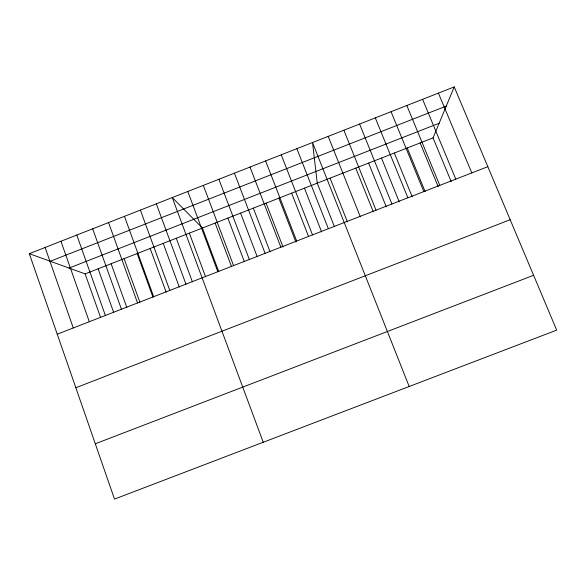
<?xml version="1.0" encoding="UTF-8"?>
<svg xmlns="http://www.w3.org/2000/svg" width="586" height="586" viewBox="0 0 586 586"><rect width="100%" height="100%" fill="white"/><g stroke="black" fill="none" stroke-linecap="round" stroke-linejoin="round"><path stroke-width="0.88" d="M451.183 181.579L433.054 137.886L454.223 86.911L29.3 253.679L114.497 499.089L556.7 330.123L454.223 86.911M50.264 261.261L446.261 106.081M69.082 268.073L439.126 123.258M29.3 253.679L85.138 273.882L433.054 137.886M57.252 334.196L487.83 166.68M75.843 387.734L510.186 219.735M95.306 443.792L533.597 275.295M438.401 93.123L471.803 172.921M422.601 99.32L455.791 179.148M406.823 105.517L439.793 185.366M420.14 142.933L438.174 186.641M407.233 147.98L425.172 191.695M391.06 111.699L423.817 191.585M394.341 153.019L412.185 196.75M375.311 117.881L407.863 197.79M381.464 158.052L399.213 201.796M359.584 124.049L391.924 203.994M368.601 163.076L386.255 206.836M343.879 130.217L376.007 210.184M355.746 168.101L373.304 211.876M328.189 136.377L360.368 216.908M330.072 178.137L347.447 221.933M409.175 386.489L312.514 142.523L317.253 183.154L334.196 226.115M296.86 148.668L328.358 228.723M304.442 188.157L321.633 231.975M281.229 154.807L312.514 234.891M291.652 193.16L308.419 236.143M265.612 160.938L296.692 241.044M278.87 198.156L295.871 241.996M266.095 203.144L283.009 246.999M250.01 167.054L280.884 247.197M253.342 208.133L270.043 251.716M234.429 173.17L265.092 253.335M240.59 213.114L257.21 256.712M218.864 179.279L249.321 259.473M227.859 218.095L244.384 261.7M203.32 185.381L233.565 265.605M215.135 223.068L231.573 266.689M218.768 271.662L202.426 228.035L172.277 197.563L263.239 442.254M187.791 191.475L217.831 271.721M189.344 233.147L205.591 276.79M176.276 238.26L192.428 281.91M156.316 203.825L185.945 284.129M163.216 243.358L179.279 287.03M140.376 210.081L169.794 290.414M150.17 248.464L166.138 292.143M124.452 216.337L153.657 296.692M137.139 253.555L153.012 297.249M124.122 258.646L139.9 302.347M108.542 222.577L137.542 302.962M111.113 263.729L126.803 307.445M92.661 228.811L121.449 309.225M98.118 268.806L113.713 312.536M76.788 235.037L105.37 315.48M85.138 273.882L100.638 317.619M60.944 241.256L89.314 321.729M45.115 247.468L73.272 327.962"/></g></svg>
